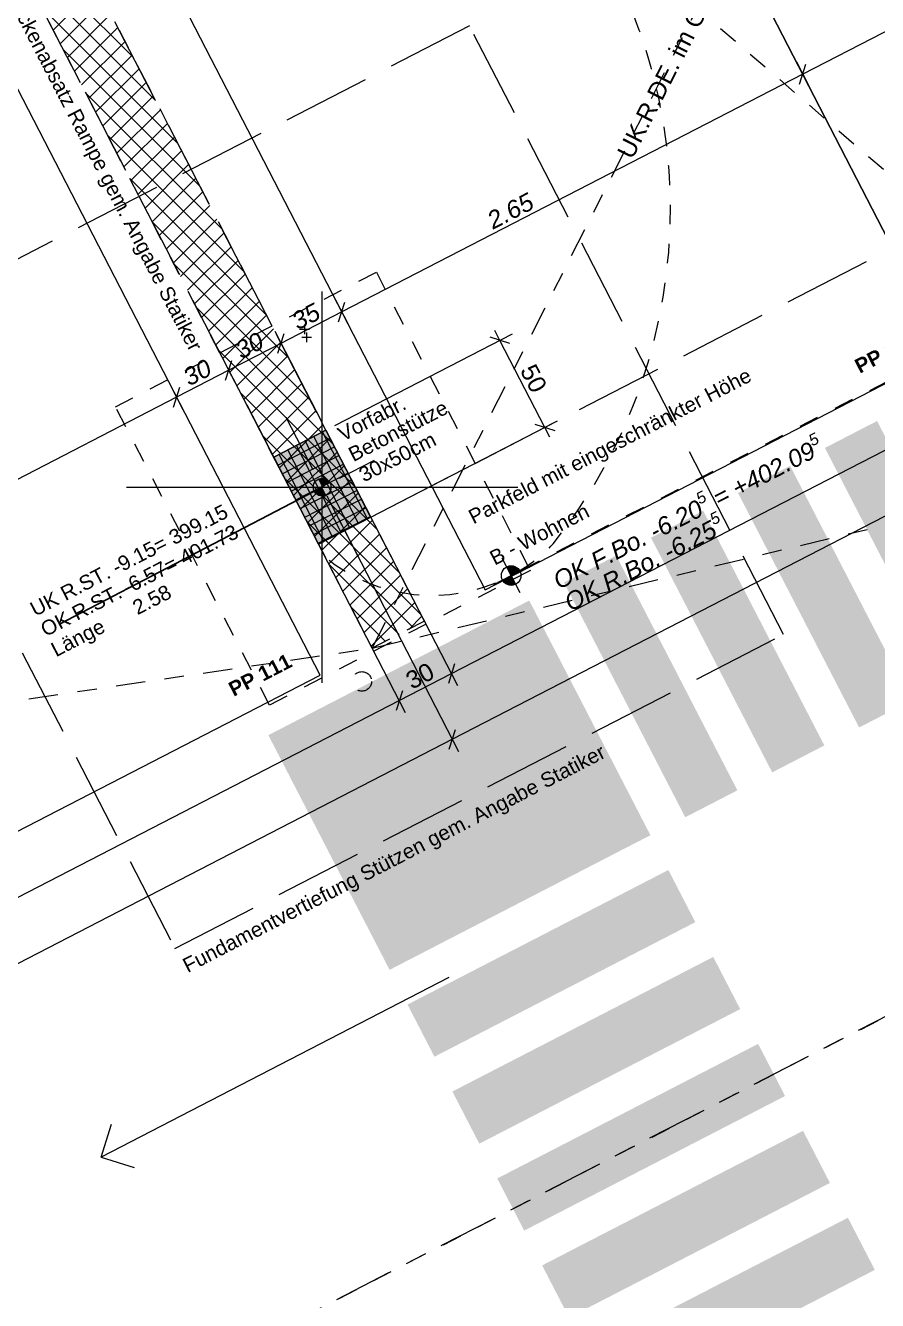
# Model space of a CAD drawing. Header units: metres. Extents: x 2688579.7 to 2688666, y 1281656.9 to 1281721.4.
# Drawn here: x 2688634.8 to 2688639.16, y 1281689.8 to 1281696.31 of the extents above; entities that cross this region are included whole.
import ezdxf

# ---------------------------------------------------------------- set-up
doc = ezdxf.new("R2010")
doc.units = ezdxf.units.M
doc.header["$PDMODE"] = 2
doc.header["$PDSIZE"] = -2
for name, pattern in [('Achsen 1_200', [0.15, 0.075, -0.025, 0, -0.05]), ('Strich 1_0.5mm', [0.075, 0.05, -0.025]), ('Strich 2_1mm', [0.15, 0.1, -0.05]), ('Strich 9_3mm', [0.6, 0.45, -0.15]), ('Strichpunkt 3_1_1mm Achsen', [0.25, 0.15, -0.05, 0, -0.05]), ('Strichpunkt 6_2_2mm Schnitt', [0.5, 0.3, -0.1, 0, -0.1])]:
    doc.linetypes.add(name, pattern=pattern)
for name, color, linetype in [('00 11 Geometer', 7, 'Continuous'), ('00 73 Schnittlinien', 7, 'Continuous'), ('00 80 Plangrafik', 7, 'Continuous'), ('01 16 Stützen', 7, 'Continuous'), ('01 20 Linien', 7, 'Continuous'), ('02 11 Fundamente', 7, 'Continuous'), ('02 12 Unterzüge_Deckenabsätze', 7, 'Continuous'), ('03 14 Rampen', 7, 'Continuous'), ('07 11 Bemassung aussen', 7, 'Continuous'), ('07 12 Bemassung innen', 7, 'Continuous'), ('07 13 Höhenkoten', 7, 'Continuous'), ('08 11 Beschriftung allgemein', 7, 'Continuous'), ('09 11 Raumdefinitionen.SIA 416', 7, 'Continuous')]:
    doc.layers.add(name, color=color, linetype=linetype)
doc.styles.add('ERSTELLTER_STIL_1', font='arial.ttf')
doc.styles.add('ERSTELLTER_STIL_2', font='')
doc.styles.add('ERSTELLTER_STIL_3', font='')
doc.styles.get("Standard").update_dxf_attribs({"font": 'arial.ttf'})
doc.styles.get('ERSTELLTER_STIL_2').set_extended_font_data('Arial', italic=True)
doc.styles.get('ERSTELLTER_STIL_3').set_extended_font_data('Arial', bold=True)
doc.dimstyles.new('ERSTELLTER_STIL__1', dxfattribs={"dimtxt": 0.09, "dimasz": 0.07125, "dimexe": 0.18, "dimexo": 0.0625, "dimgap": 0.09, "dimtad": 1, "dimzin": 0, "dimdsep": 46, "dimtxsty": 'ERSTELLTER_STIL_2', "dimblk": 'ARROWHEAD_6', "dimblk1": 'ARROWHEAD_6', "dimblk2": 'ARROWHEAD_6', "dimcen": 0.09, "dimse1": 1, "dimse2": 1, "dimclrd": 256, "dimclre": 256, "dimclrt": 256, "dimazin": 0, "dimtfac": 1, "dimtdec": 4, "dimtmove": 0, "dimatfit": 3, "dimfxl": 1, "dimtolj": 1, "dimtzin": 0, "dimarcsym": 0})
doc.dimstyles.new('ERSTELLTER_STIL__14', dxfattribs={"dimtxt": 0.09, "dimasz": 0.07125, "dimexe": 0.18, "dimexo": 0.0625, "dimgap": 0.09, "dimtad": 1, "dimzin": 0, "dimdsep": 46, "dimtxsty": 'ERSTELLTER_STIL_2', "dimblk": 'ARROWHEAD_6', "dimblk1": 'ARROWHEAD_6', "dimblk2": 'ARROWHEAD_6', "dimcen": 0.09, "dimse1": 1, "dimse2": 1, "dimclrd": 256, "dimclre": 256, "dimclrt": 256, "dimazin": 0, "dimtfac": 1, "dimtdec": 4, "dimtmove": 2, "dimatfit": 3, "dimfxl": 1, "dimtolj": 1, "dimtzin": 0, "dimarcsym": 0})
doc.dimstyles.new('ERSTELLTER_STIL__15', dxfattribs={"dimtxt": 0.09, "dimasz": 0.07125, "dimexe": 0.18, "dimexo": 0.05, "dimgap": 0.09, "dimtad": 1, "dimzin": 0, "dimdsep": 46, "dimtxsty": 'ERSTELLTER_STIL_2', "dimblk": 'ARROWHEAD_6', "dimblk1": 'ARROWHEAD_6', "dimblk2": 'ARROWHEAD_6', "dimcen": 0.09, "dimse1": 1, "dimse2": 1, "dimclrd": 256, "dimclre": 256, "dimclrt": 256, "dimazin": 0, "dimtfac": 1, "dimtdec": 4, "dimtmove": 0, "dimatfit": 3, "dimfxl": 1, "dimtolj": 1, "dimtzin": 0, "dimarcsym": 0})
doc.dimstyles.new('ERSTELLTER_STIL__17', dxfattribs={"dimtxt": 0.075, "dimasz": 0.091787, "dimexe": 0.18, "dimexo": 0.04, "dimgap": 0.09, "dimtad": 1, "dimzin": 0, "dimdsep": 46, "dimtxsty": 'ERSTELLTER_STIL_1', "dimblk": 'ARROWHEAD_5', "dimblk1": 'ARROWHEAD_5', "dimblk2": 'ARROWHEAD_5', "dimcen": 0.09, "dimclrd": 7, "dimclre": 7, "dimclrt": 7, "dimazin": 0, "dimtfac": 1, "dimtdec": 4, "dimtmove": 0, "dimatfit": 3, "dimfxl": 1, "dimtolj": 1, "dimtzin": 0, "dimarcsym": 0})
doc.dimstyles.new('ERSTELLTER_STIL__19', dxfattribs={"dimtxt": 0.18, "dimasz": 0.1824, "dimexe": 0.18, "dimexo": 0.0625, "dimgap": 0.09, "dimtad": 0, "dimtih": 1, "dimtoh": 1, "dimdec": 4, "dimzin": 0, "dimdsep": 46, "dimtxsty": 'Standard', "dimcen": 0.09, "dimadec": 0, "dimazin": 0, "dimtfac": 1, "dimtdec": 4, "dimtmove": 0, "dimatfit": 3, "dimldrblk": 'ARROWHEAD_12', "dimfxl": 1, "dimtolj": 1, "dimtzin": 0, "dimarcsym": 0})
doc.dimstyles.new('ERSTELLTER_STIL__2', dxfattribs={"dimtxt": 0.09, "dimasz": 0.07125, "dimexe": 0.18, "dimexo": 0.05, "dimgap": 0.09, "dimtad": 1, "dimzin": 0, "dimdsep": 46, "dimtxsty": 'ERSTELLTER_STIL_1', "dimblk": 'ARROWHEAD_6', "dimblk1": 'ARROWHEAD_6', "dimblk2": 'ARROWHEAD_6', "dimcen": 0.09, "dimclrd": 7, "dimclre": 7, "dimclrt": 7, "dimazin": 0, "dimtfac": 1, "dimtdec": 4, "dimtmove": 0, "dimatfit": 3, "dimfxl": 1, "dimtolj": 1, "dimtzin": 0, "dimarcsym": 0})
doc.dimstyles.new('ERSTELLTER_STIL__4', dxfattribs={"dimtxt": 0.09, "dimasz": 0.07125, "dimexe": 0.18, "dimexo": 0.05, "dimgap": 0.09, "dimtad": 1, "dimzin": 0, "dimdsep": 46, "dimtxsty": 'ERSTELLTER_STIL_1', "dimblk": 'ARROWHEAD_6', "dimblk1": 'ARROWHEAD_6', "dimblk2": 'ARROWHEAD_6', "dimcen": 0.09, "dimclrd": 7, "dimclre": 7, "dimclrt": 7, "dimazin": 0, "dimtfac": 1, "dimtdec": 4, "dimtmove": 2, "dimatfit": 3, "dimfxl": 1, "dimtolj": 1, "dimtzin": 0, "dimarcsym": 0})

# ---------------------------------------------------------------- blocks, each defined once
blk = doc.blocks.new('*D208')
at = {"layer": '07 12 Bemassung innen', "color": 7, "linetype": 'Continuous', "lineweight": 5, "transparency": 16777216}
for p, q in [((254.2875, 48.8408), (251.211, 47.2531)), ((250.5691, 48.497), (251.2433, 47.1906)), ((251.211, 47.2531), (244.575, 43.8284))]:
    blk.add_line(p, q, dxfattribs=at)
at = {"layer": '07 12 Bemassung innen', "color": 7, "linetype": 'Continuous', "lineweight": 18, "transparency": 16777216}
for p, q in [((251.1949, 47.2026), (251.2272, 47.3036)), ((244.5589, 43.7778), (244.5911, 43.8789))]:
    blk.add_line(p, q, dxfattribs=at)
at = {"layer": '07 12 Bemassung innen', "color": 7, "lineweight": 18, "transparency": 16777216, "insert": (247.379, 45.2964), "char_height": 0.09, "attachment_point": 7, "rotation": 27.29732, "style": 'ERSTELLTER_STIL_1'}
blk.add_mtext('\\A1;{\\pql;\\fArial|b0|i0|c0|p38;7.47}', dxfattribs=at)
blk = doc.blocks.new('ARROWHEAD_6')
at = {"color": 0, "linetype": 'Continuous', "lineweight": 0}
for p, q in [((0, 0), (-1, 0)), ((-0.5, -0.5), (0.5, 0.5))]:
    blk.add_line(p, q, dxfattribs=at)
blk = doc.blocks.new('*D209')
at = {"layer": '07 12 Bemassung innen', "color": 7, "linetype": 'Continuous', "lineweight": 5, "transparency": 16777216}
for p, q in [((251.211, 47.2531), (244.575, 43.8284)), ((243.933, 45.0724), (244.6072, 43.7659)), ((244.575, 43.8284), (239.1993, 41.054)), ((238.5572, 42.2981), (239.2315, 40.9916)), ((239.1993, 41.054), (231.6014, 37.1329))]:
    blk.add_line(p, q, dxfattribs=at)
at = {"layer": '07 12 Bemassung innen', "color": 7, "linetype": 'Continuous', "lineweight": 18, "transparency": 16777216}
for p, q in [((244.5589, 43.7778), (244.5911, 43.8789)), ((239.1831, 41.0035), (239.2154, 41.1046))]:
    blk.add_line(p, q, dxfattribs=at)
at = {"layer": '07 12 Bemassung innen', "color": 7, "lineweight": 18, "transparency": 16777216, "insert": (241.7725, 42.4023), "char_height": 0.09, "attachment_point": 7, "rotation": 27.29732, "style": 'ERSTELLTER_STIL_1'}
blk.add_mtext('\\A1;{\\pql;\\fArial|b0|i0|c0|p38;6.05}', dxfattribs=at)
blk = doc.blocks.new('*D242')
at = {"layer": '07 12 Bemassung innen', "color": 7, "linetype": 'Continuous', "lineweight": 5, "transparency": 16777216}
for p, q in [((239.195, 41.3894), (244.3041, 44.0262)), ((239.2272, 41.327), (238.5759, 42.5891)), ((238.9606, 41.1894), (238.3093, 42.4515)), ((238.9284, 41.2519), (239.195, 41.3894)), ((231.4638, 37.3995), (238.9284, 41.2519))]:
    blk.add_line(p, q, dxfattribs=at)
at = {"layer": '07 12 Bemassung innen', "color": 7, "linetype": 'Continuous', "lineweight": 18, "transparency": 16777216}
for p, q in [((239.2111, 41.44), (239.1788, 41.3389)), ((238.9445, 41.3024), (238.9123, 41.2013))]:
    blk.add_line(p, q, dxfattribs=at)
at = {"layer": '07 12 Bemassung innen', "color": 7, "lineweight": 18, "transparency": 16777216, "insert": (238.9927, 41.3053), "char_height": 0.09, "attachment_point": 7, "rotation": 27.29732, "style": 'ERSTELLTER_STIL_1'}
blk.add_mtext('\\A1;{\\pql;\\fArial|b0|i0|c0|p38;30}', dxfattribs=at)
blk = doc.blocks.new('*D243')
at = {"layer": '07 12 Bemassung innen', "color": 7, "linetype": 'Continuous', "lineweight": 5, "transparency": 16777216}
for p, q in [((244.3364, 43.9637), (243.685, 45.2257)), ((244.3041, 44.0262), (244.5707, 44.1637)), ((239.195, 41.3894), (244.3041, 44.0262))]:
    blk.add_line(p, q, dxfattribs=at)
at = {"layer": '07 12 Bemassung innen', "color": 7, "linetype": 'Continuous', "lineweight": 18, "transparency": 16777216}
for p, q in [((244.3202, 44.0767), (244.288, 43.9756)), ((239.2111, 41.44), (239.1788, 41.3389))]:
    blk.add_line(p, q, dxfattribs=at)
at = {"layer": '07 12 Bemassung innen', "color": 7, "lineweight": 18, "transparency": 16777216, "insert": (241.6349, 42.6689), "char_height": 0.09, "attachment_point": 7, "rotation": 27.29732, "style": 'ERSTELLTER_STIL_1'}
blk.add_mtext('\\A1;{\\pql;\\fArial|b0|i0|c0|p38;5.75}', dxfattribs=at)
blk = doc.blocks.new('*D244')
at = {"layer": '07 12 Bemassung innen', "color": 7, "linetype": 'Continuous', "lineweight": 5, "transparency": 16777216}
for p, q in [((244.5707, 44.1637), (250.9402, 47.4509)), ((244.603, 44.1013), (243.9516, 45.3633)), ((244.3041, 44.0262), (244.5707, 44.1637))]:
    blk.add_line(p, q, dxfattribs=at)
at = {"layer": '07 12 Bemassung innen', "color": 7, "linetype": 'Continuous', "lineweight": 18, "transparency": 16777216}
for p, q in [((244.5868, 44.2143), (244.5546, 44.1132)), ((244.3202, 44.0767), (244.288, 43.9756))]:
    blk.add_line(p, q, dxfattribs=at)
at = {"layer": '07 12 Bemassung innen', "color": 7, "lineweight": 18, "transparency": 16777216, "insert": (244.3685, 44.0796), "char_height": 0.09, "attachment_point": 7, "rotation": 27.29732, "style": 'ERSTELLTER_STIL_1'}
blk.add_mtext('\\A1;{\\pql;\\fArial|b0|i0|c0|p38;30}', dxfattribs=at)
blk = doc.blocks.new('*D245')
at = {"layer": '07 12 Bemassung innen', "color": 7, "linetype": 'Continuous', "lineweight": 5, "transparency": 16777216}
for p, q in [((250.9724, 47.3884), (250.3211, 48.6504)), ((250.9402, 47.4509), (251.2068, 47.5885)), ((244.5707, 44.1637), (250.9402, 47.4509)), ((244.603, 44.1013), (243.9516, 45.3633))]:
    blk.add_line(p, q, dxfattribs=at)
at = {"layer": '07 12 Bemassung innen', "color": 7, "linetype": 'Continuous', "lineweight": 18, "transparency": 16777216}
for p, q in [((250.9563, 47.5014), (250.924, 47.4004)), ((244.5868, 44.2143), (244.5546, 44.1132))]:
    blk.add_line(p, q, dxfattribs=at)
at = {"layer": '07 12 Bemassung innen', "color": 7, "lineweight": 18, "transparency": 16777216, "insert": (247.2415, 45.563), "char_height": 0.09, "attachment_point": 7, "rotation": 27.29732, "style": 'ERSTELLTER_STIL_1'}
blk.add_mtext('\\A1;{\\pql;\\fArial|b0|i0|c0|p38;7.17}', dxfattribs=at)
blk = doc.blocks.new('*D250')
at = {"layer": '07 12 Bemassung innen', "color": 7, "linetype": 'Continuous', "lineweight": 5, "transparency": 16777216}
for p, q in [((252.3097, 42.3631), (252.0431, 42.2255)), ((252.0109, 42.288), (252.6624, 41.0257)), ((252.0431, 42.2255), (246.3986, 39.3125)), ((246.3664, 39.375), (247.0178, 38.1127)), ((246.3986, 39.3125), (246.132, 39.1749))]:
    blk.add_line(p, q, dxfattribs=at)
at = {"layer": '07 12 Bemassung innen', "color": 7, "linetype": 'Continuous', "lineweight": 18, "transparency": 16777216}
for p, q in [((252.027, 42.175), (252.0593, 42.276)), ((246.3825, 39.262), (246.4147, 39.363))]:
    blk.add_line(p, q, dxfattribs=at)
at = {"layer": '07 12 Bemassung innen', "color": 7, "lineweight": 18, "transparency": 16777216, "insert": (249.1062, 40.7301), "char_height": 0.09, "attachment_point": 7, "rotation": 27.29732, "style": 'ERSTELLTER_STIL_1'}
blk.add_mtext('\\A1;{\\pql;\\fArial|b0|i0|c0|p38;6.35}', dxfattribs=at)
blk = doc.blocks.new('*D485')
at = {"layer": '07 12 Bemassung innen', "color": 7, "linetype": 'Continuous', "lineweight": 5, "transparency": 16777216}
for p, q in [((244.8807, 45.899), (243.9731, 45.4307)), ((244.8182, 45.8668), (244.7924, 45.9168)), ((245.0475, 45.4224), (244.8182, 45.8668)), ((245.11, 45.4547), (244.2024, 44.9863)), ((245.0733, 45.3725), (245.0475, 45.4224))]:
    blk.add_line(p, q, dxfattribs=at)
at = {"layer": '07 12 Bemassung innen', "color": 7, "linetype": 'Continuous', "lineweight": 18, "transparency": 16777216}
for p, q in [((244.8687, 45.8506), (244.7677, 45.8829)), ((244.997, 45.4386), (245.098, 45.4063))]:
    blk.add_line(p, q, dxfattribs=at)
at = {"layer": '07 12 Bemassung innen', "color": 7, "lineweight": 18, "transparency": 16777216, "insert": (244.9175, 45.7136), "char_height": 0.09, "attachment_point": 7, "rotation": 297.29642, "style": 'ERSTELLTER_STIL_1'}
blk.add_mtext('\\A1;{\\pql;\\fArial|b0|i0|c0|p38;50}', dxfattribs=at)
blk = doc.blocks.new('*D546')
at = {"layer": '07 12 Bemassung innen', "color": 253, "linetype": 'Continuous', "lineweight": 13, "true_color": 0x9f9f9f, "transparency": 16777216}
for p, q in [((248.6878, 48.5053), (248.7523, 48.3804)), ((248.7039, 48.3923), (248.7362, 48.4934)), ((248.72, 48.4429), (246.3651, 47.2276)), ((246.349, 47.1771), (246.3813, 47.2781))]:
    blk.add_line(p, q, dxfattribs=at)
at = {"layer": '07 12 Bemassung innen', "color": 253, "lineweight": 13, "true_color": 0x9f9f9f, "transparency": 16777216, "insert": (247.4279, 47.7963), "char_height": 0.09, "attachment_point": 7, "rotation": 27.29642, "style": 'ERSTELLTER_STIL_2'}
blk.add_mtext('\\A1;{\\pql;\\fArial|b0|i1|c0|p38;2.65}', dxfattribs=at)
blk = doc.blocks.new('*D547')
at = {"layer": '07 12 Bemassung innen', "color": 253, "linetype": 'Continuous', "lineweight": 13, "true_color": 0x9f9f9f, "transparency": 16777216}
for p, q in [((248.72, 48.4429), (246.3651, 47.2276)), ((246.3329, 47.2901), (246.3974, 47.1651)), ((246.349, 47.1771), (246.3813, 47.2781)), ((246.3651, 47.2276), (244.0102, 46.0123)), ((243.9941, 45.9618), (244.0263, 46.0628))]:
    blk.add_line(p, q, dxfattribs=at)
at = {"layer": '07 12 Bemassung innen', "color": 253, "lineweight": 13, "true_color": 0x9f9f9f, "transparency": 16777216, "insert": (244.784, 46.4319), "char_height": 0.09, "attachment_point": 7, "rotation": 27.29642, "style": 'ERSTELLTER_STIL_2'}
blk.add_mtext('\\A1;{\\pql;\\fArial|b0|i1|c0|p38;2.65}', dxfattribs=at)
blk = doc.blocks.new('*D548')
at = {"layer": '07 12 Bemassung innen', "color": 253, "linetype": 'Continuous', "lineweight": 13, "true_color": 0x9f9f9f, "transparency": 16777216}
for p, q in [((246.3651, 47.2276), (244.0102, 46.0123)), ((243.978, 46.0748), (244.0425, 45.9498)), ((244.0102, 46.0123), (243.6995, 45.852)), ((243.9941, 45.9618), (244.0263, 46.0628)), ((243.6833, 45.8014), (243.7156, 45.9025))]:
    blk.add_line(p, q, dxfattribs=at)
at = {"layer": '07 12 Bemassung innen', "color": 253, "lineweight": 13, "true_color": 0x9f9f9f, "transparency": 16777216, "insert": (243.7859, 45.9168), "char_height": 0.09, "attachment_point": 7, "rotation": 27.29642, "style": 'ERSTELLTER_STIL_2'}
blk.add_mtext('\\A1;{\\pql;\\fArial|b0|i1|c0|p38;35}', dxfattribs=at)
blk = doc.blocks.new('*D549')
at = {"layer": '07 12 Bemassung innen', "color": 253, "linetype": 'Continuous', "lineweight": 13, "true_color": 0x9f9f9f, "transparency": 16777216}
for p, q in [((244.0102, 46.0123), (243.6995, 45.852)), ((243.6672, 45.9144), (243.9058, 45.4522)), ((243.6833, 45.8014), (243.7156, 45.9025)), ((243.6995, 45.852), (243.4329, 45.7144)), ((243.4006, 45.7769), (243.6392, 45.3146)), ((243.4167, 45.6639), (243.449, 45.7649)), ((243.4329, 45.7144), (243.1663, 45.5768))]:
    blk.add_line(p, q, dxfattribs=at)
at = {"layer": '07 12 Bemassung innen', "color": 253, "lineweight": 13, "true_color": 0x9f9f9f, "transparency": 16777216, "insert": (243.4972, 45.7678), "char_height": 0.09, "attachment_point": 7, "rotation": 27.29642, "style": 'ERSTELLTER_STIL_2'}
blk.add_mtext('\\A1;{\\pql;\\fArial|b0|i1|c0|p38;30}', dxfattribs=at)
blk = doc.blocks.new('*D550')
at = {"layer": '07 12 Bemassung innen', "color": 253, "linetype": 'Continuous', "lineweight": 13, "true_color": 0x9f9f9f, "transparency": 16777216}
for p, q in [((243.4006, 45.7769), (243.6392, 45.3146)), ((243.4167, 45.6639), (243.449, 45.7649)), ((243.4329, 45.7144), (243.1663, 45.5768)), ((243.1501, 45.5263), (243.1824, 45.6273))]:
    blk.add_line(p, q, dxfattribs=at)
at = {"layer": '07 12 Bemassung innen', "color": 253, "lineweight": 13, "true_color": 0x9f9f9f, "transparency": 16777216, "insert": (243.2306, 45.6303), "char_height": 0.09, "attachment_point": 7, "rotation": 27.29642, "style": 'ERSTELLTER_STIL_2'}
blk.add_mtext('\\A1;{\\pql;\\fArial|b0|i1|c0|p38;30}', dxfattribs=at)
blk = doc.blocks.new('*D551')
at = {"layer": '07 12 Bemassung innen', "color": 253, "linetype": 'Continuous', "lineweight": 13, "true_color": 0x9f9f9f, "transparency": 16777216}
for p, q in [((243.4329, 45.7144), (243.1663, 45.5768)), ((243.134, 45.6393), (243.1985, 45.5143)), ((243.1501, 45.5263), (243.1824, 45.6273)), ((243.1663, 45.5768), (240.8113, 44.3615)), ((240.7791, 44.424), (240.8436, 44.299)), ((240.7952, 44.311), (240.8275, 44.412)), ((240.8113, 44.3615), (238.4564, 43.1462))]:
    blk.add_line(p, q, dxfattribs=at)
at = {"layer": '07 12 Bemassung innen', "color": 253, "lineweight": 13, "true_color": 0x9f9f9f, "transparency": 16777216, "insert": (241.644, 44.8115), "char_height": 0.09, "attachment_point": 7, "rotation": 27.29642, "style": 'ERSTELLTER_STIL_2'}
blk.add_mtext('\\A1;{\\pql;\\fArial|b0|i1|c0|p38;2.65}', dxfattribs=at)
blk = doc.blocks.new('*D561')
at = {"layer": '07 12 Bemassung innen', "color": 253, "linetype": 'Continuous', "lineweight": 13, "true_color": 0x9f9f9f, "transparency": 16777216}
for p, q in [((240.4392, 42.3277), (240.3381, 42.36)), ((240.3886, 42.3438), (243.0258, 37.2338)), ((243.0763, 37.2176), (242.9752, 37.2499))]:
    blk.add_line(p, q, dxfattribs=at)
at = {"layer": '07 12 Bemassung innen', "color": 253, "lineweight": 13, "true_color": 0x9f9f9f, "transparency": 16777216, "insert": (241.8087, 39.6369), "char_height": 0.09, "attachment_point": 7, "rotation": 297.29642, "style": 'ERSTELLTER_STIL_2'}
blk.add_mtext('\\A1;{\\pql;\\fArial|b0|i1|c0|p38;5.75}', dxfattribs=at)
blk = doc.blocks.new('*D643')
at = {"layer": '07 11 Bemassung aussen', "linetype": 'Continuous', "lineweight": 5, "transparency": 16777216}
blk.add_hatch(color=7, dxfattribs=at).paths.add_polyline_path([(244.2251, 53.283), (244.2551, 53.3749), (244.2051, 53.3775)])
at = {"layer": '07 11 Bemassung aussen', "color": 7, "linetype": 'Continuous', "lineweight": 5, "transparency": 16777216}
for p, q in [((244.2304, 53.3812), (244.2485, 53.7207)), ((244.2251, 53.283), (244.2051, 53.3775)), ((244.2051, 53.3775), (244.2551, 53.3749)), ((244.2251, 53.283), (244.2551, 53.3749)), ((244.2301, 53.3762), (244.2304, 53.3812)), ((243.8553, 45.8825), (243.8053, 45.8825)), ((243.8303, 45.9075), (243.8303, 45.8575))]:
    blk.add_line(p, q, dxfattribs=at)
at = {"layer": '07 11 Bemassung aussen', "color": 7, "lineweight": 18, "transparency": 16777216, "insert": (244.2174, 53.4195), "char_height": 0.075, "attachment_point": 7, "rotation": 86.94581, "style": 'ERSTELLTER_STIL_1'}
blk.add_mtext('\\A1;{\\pql;\\fArial|b0|i0|c0|p38;R 7.41}', dxfattribs=at)
blk = doc.blocks.new('ARROWHEAD_5')
at = {"linetype": 'Continuous', "lineweight": 0}
blk.add_hatch(color=0, dxfattribs=at).paths.add_polyline_path([(-1, 0.2679), (0, 0), (-1, -0.2679)])
at = {"color": 0, "linetype": 'Continuous', "lineweight": 0}
blk.add_line((0, 0), (-1, 0), dxfattribs=at)
blk = doc.blocks.new('*D645')
at = {"layer": '07 11 Bemassung aussen', "linetype": 'Continuous', "lineweight": 5, "transparency": 16777216}
blk.add_hatch(color=7, dxfattribs=at).paths.add_polyline_path([(247.3377, 52.409), (247.4042, 52.4791), (247.3602, 52.5029)])
at = {"layer": '07 11 Bemassung aussen', "color": 7, "linetype": 'Continuous', "lineweight": 5, "transparency": 16777216}
for p, q in [((247.3859, 52.4978), (247.5479, 52.7966)), ((247.3377, 52.409), (247.3602, 52.5029)), ((247.3377, 52.409), (247.4042, 52.4791)), ((247.3602, 52.5029), (247.4042, 52.4791)), ((247.3822, 52.491), (247.3859, 52.4978)), ((243.8198, 45.9482), (243.8198, 45.8982)), ((243.8448, 45.9232), (243.7948, 45.9232))]:
    blk.add_line(p, q, dxfattribs=at)
at = {"layer": '07 11 Bemassung aussen', "color": 7, "lineweight": 18, "transparency": 16777216, "insert": (247.3906, 52.538), "char_height": 0.075, "attachment_point": 7, "rotation": 61.52451, "style": 'ERSTELLTER_STIL_1'}
blk.add_mtext('\\A1;{\\pql;\\fArial|b0|i0|c0|p38;R 7.38}', dxfattribs=at)
blk = doc.blocks.new('ARROWHEAD_12')
at = {"color": 0, "linetype": 'Continuous', "lineweight": 0}
blk.add_line((0, 0), (-1, 0), dxfattribs=at)
at = {"color": 0, "linetype": 'Continuous', "lineweight": 0, "const_width": 0.25, "flags": 128}
for points in [[(-0.125, 0, 0.414214), (0, -0.125)], [(0.125, 0, 0.414214), (0, 0.125)]]:
    blk.add_lwpolyline(points, format="xyb", dxfattribs=at)
at = {"color": 0, "linetype": 'Continuous', "lineweight": 0}
blk.add_circle((0, 0), 0.25, dxfattribs=at)
blk = doc.blocks.new('A$C08e27e3d')
at = {"layer": '00 80 Plangrafik', "linetype": 'Continuous', "lineweight": 13, "true_color": 0xdfdfdf}
h = blk.add_hatch(dxfattribs=at)
h.set_pattern_fill('BETON_0001', color=254, style=0, pattern_type=2)
h.set_pattern_definition([(45, (-190.44832, -7.13899), (-0.053033009, 0.053033009), []), (135, (-190.44832, -7.13899), (0.053033009, 0.053033009), [])])
h.paths.add_polyline_path([(51.6914, 41.7352), (53.9837, 37.2923), (53.7175, 37.155), (51.4252, 41.5978)])
at = {"layer": '00 80 Plangrafik', "linetype": 'Continuous', "lineweight": 0, "true_color": 0x373737}
for points in [[(56.0302, 38.1784), (56.6494, 36.9788), (56.916, 37.1164), (56.2968, 38.316)], [(55.5859, 37.949), (56.2051, 36.7495), (56.4717, 36.8871), (55.8525, 38.0866)], [(56.0274, 36.6577), (55.4082, 37.8573), (55.1416, 37.7196), (55.7608, 36.5201)], [(55.5831, 36.4283), (54.9639, 37.6279), (54.6973, 37.4903), (55.3166, 36.2907)], [(53.1867, 36.7104), (53.806, 35.5109), (55.1388, 36.199), (54.5196, 37.3985)], [(55.2305, 36.0212), (53.8976, 35.3334), (54.0352, 35.0668), (55.3681, 35.7546)], [(55.4598, 35.5769), (54.1269, 34.889), (54.2645, 34.6224), (55.5974, 35.3103)], [(54.4938, 34.1781), (55.8267, 34.866), (55.6891, 35.1326), (54.3562, 34.4447)], [(54.7231, 33.7338), (56.056, 34.4217), (55.9184, 34.6883), (54.5855, 34.0004)], [(54.9524, 33.2895), (56.2853, 33.9774), (56.1477, 34.2439), (54.8148, 33.5561)]]:
    blk.add_hatch(color=250, dxfattribs=at).paths.add_polyline_path(points)
at = {"layer": '01 16 Stützen', "linetype": 'Continuous', "lineweight": 13, "true_color": 0xdfdfdf}
blk.add_hatch(color=254, dxfattribs=at).paths.add_polyline_path([(53.2138, 38.1312), (53.4431, 37.6869), (53.7097, 37.8244), (53.4804, 38.2688)])
at = {"layer": '01 16 Stützen', "linetype": 'Continuous', "lineweight": 5, "true_color": 0x4e4e4e}
h = blk.add_hatch(dxfattribs=at)
h.set_pattern_fill('KUNSTSTEIN__BETONWERKSTE_53', color=251, style=0, pattern_type=2)
h.set_pattern_definition([(297.296, (53.213795, 38.131175), (0.0444323, 0.0229297), []), (207.296, (53.213795, 38.131175), (-0.0229297, 0.0444323), [])])
h.paths.add_polyline_path([(53.2138, 38.1312), (53.4431, 37.6869), (53.7097, 37.8244), (53.4804, 38.2688)])
at = {"layer": '07 13 Höhenkoten', "linetype": 'Continuous', "lineweight": 5}
for points in [[(54.4272, 37.5261), (54.4716, 37.5491), (54.4595, 37.5643), (54.4424, 37.5738), (54.423, 37.576), (54.4043, 37.5706)], [(54.4272, 37.5261), (54.3828, 37.5032), (54.3949, 37.4879), (54.412, 37.4785), (54.4314, 37.4763), (54.4501, 37.4817)]]:
    blk.add_hatch(color=7, dxfattribs=at).paths.add_polyline_path(points)
at = {"layer": '00 11 Geometer', "color": 250, "linetype": 'Continuous', "lineweight": 13, "true_color": 0x3f3f3f}
blk.add_open_spline([(61.1024, 48.4842), (56.7735, 47.3408), (52.4636, 46.1654), (48.1347, 45.022), (44.678, 44.109), (41.2024, 43.228), (37.7457, 42.315), (37.7457, 42.315), (36.511, 46.2983), (35.8937, 48.29), (35.8937, 48.29), (32.7797, 46.7253), (31.2227, 45.943), (31.2227, 45.943), (21.4427, 43.8217), (16.5527, 42.761), (16.5527, 42.761), (7.358, 41.145), (2.7607, 40.337), (2.7607, 40.337), (2.8527, 38.8203), (2.8987, 38.062), (2.8987, 38.062), (4.8573, 28.42), (5.8367, 23.599), (5.8367, 23.599), (7.25, 21.697), (7.9567, 20.746), (7.9567, 20.746), (10.0487, 18.484), (11.0947, 17.353), (11.0947, 17.353), (13.3607, 15.2537), (14.4937, 14.204), (14.4937, 14.204), (16.143, 13), (16.9677, 12.398), (16.9677, 12.398), (20.3197, 9.7767), (21.9957, 8.466), (21.9957, 8.466), (24.6377, 6.944), (25.9587, 6.183), (25.9587, 6.183), (28.6093, 5.3337), (29.8403, 4.9574), (31.0712, 4.5812), (32.3963, 4.2851), (33.8154, 4.0693), (35.2346, 3.8534), (36.5267, 3.7447), (37.6917, 3.743), (38.8567, 3.7413), (39.7704, 3.7444), (40.433, 3.7523), (41.0955, 3.7601), (41.9579, 3.7965), (43.0202, 3.8615), (44.0825, 3.9265), (45.4172, 4.0562), (47.0242, 4.2505), (49.4347, 4.542), (51.8452, 4.8335), (54.2557, 5.125), (54.2557, 5.125), (66.345, 7.4217), (72.3897, 8.57), (72.3897, 8.57), (76.099, 9.5253), (77.9537, 10.003), (77.9537, 10.003), (81.433, 12.119), (83.1727, 13.177), (83.1727, 13.177), (79.772, 18.6823), (78.0717, 21.435), (77.2604, 22.7484), (76.449, 24.0617), (75.6377, 25.375), (75.6377, 25.375), (73.883, 28.157), (73.0057, 29.548), (71.2765, 32.2896), (69.5477, 35.0313), (67.8187, 37.773), (67.8187, 37.773), (61.1024, 48.4842), (61.1024, 48.4842)], degree=3, knots=[0, 0, 0, 0, 1, 1, 1, 2, 2, 2, 3, 3, 3, 4, 4, 4, 5, 5, 5, 6, 6, 6, 7, 7, 7, 8, 8, 8, 9, 9, 9, 10, 10, 10, 11, 11, 11, 12, 12, 12, 13, 13, 13, 14, 14, 14, 15, 15, 15, 16, 16, 16, 17, 17, 17, 18, 18, 18, 19, 19, 19, 20, 20, 20, 21, 21, 21, 22, 22, 22, 23, 23, 23, 24, 24, 24, 25, 25, 25, 26, 26, 26, 27, 27, 27, 28, 28, 28, 29, 29, 29, 29], dxfattribs=at)
at = {"layer": '00 73 Schnittlinien', "color": 7, "linetype": 'Strichpunkt 6_2_2mm Schnitt', "lineweight": 13}
blk.add_line((67.1309, 40.841), (38.3099, 25.9676), dxfattribs=at)
at = {"layer": '00 80 Plangrafik', "color": 7, "linetype": 'Strichpunkt 3_1_1mm Achsen', "lineweight": 5, "flags": 128}
blk.add_lwpolyline([(51.6914, 41.7352), (53.9837, 37.2923), (53.7175, 37.155), (51.4252, 41.5978)], close=True, dxfattribs=at)
at = {"layer": '00 80 Plangrafik', "color": 7, "linetype": 'Strich 2_1mm', "lineweight": 5, "flags": 128}
blk.add_lwpolyline([(45.0166, 29.4287), (65.4493, 39.9729)], dxfattribs=at)
at = {"layer": '00 80 Plangrafik', "color": 98, "linetype": 'Strich 1_0.5mm', "lineweight": 13, "true_color": 0x005b00}
blk.add_circle((53.6642, 36.9851), 0.05, dxfattribs=at)
at = {"layer": '01 16 Stützen', "color": 7, "linetype": 'Continuous', "lineweight": 5}
for p, q in [((53.4159, 38.0667), (53.2783, 38.3333)), ((53.5506, 38.0237), (53.7283, 38.1154)), ((53.3729, 37.9319), (53.1951, 37.8402)), ((53.5076, 37.8889), (53.6452, 37.6223))]:
    blk.add_line(p, q, dxfattribs=at)
at = {"layer": '01 16 Stützen', "color": 7, "linetype": 'Continuous', "lineweight": 18, "flags": 128}
blk.add_lwpolyline([(53.2138, 38.1312), (53.4431, 37.6869), (53.7097, 37.8244), (53.4804, 38.2688)], close=True, dxfattribs=at)
at = {"layer": '01 16 Stützen', "color": 7, "linetype": 'Continuous', "lineweight": 5}
blk.add_point((53.4617, 37.9778), dxfattribs=at)
at = {"layer": '01 20 Linien', "color": 7, "linetype": 'Continuous', "lineweight": 5}
for p, q in [((54.109, 35.4711), (52.3317, 34.5539)), ((52.3317, 34.5539), (52.3855, 34.7223)), ((52.3317, 34.5539), (52.5002, 34.5001))]:
    blk.add_line(p, q, dxfattribs=at)
at = {"layer": '02 11 Fundamente', "color": 7, "linetype": 'Strich 9_3mm', "lineweight": 5}
blk.add_lwpolyline([(55.8194, 37.2252), (54.2143, 40.3355), (51.1041, 38.7304), (52.7091, 35.6201)], close=True, dxfattribs=at)
at = {"layer": '02 11 Fundamente', "color": 20, "linetype": 'Strich 2_1mm', "lineweight": 13, "true_color": 0xfa2d16}
blk.add_lwpolyline([(53.7384, 39.0771), (54.5253, 37.5523), (53.1923, 36.8644), (52.4055, 38.3892)], close=True, dxfattribs=at)
at = {"layer": '02 12 Unterzüge_Deckenabsätze', "color": 7, "linetype": 'Strichpunkt 3_1_1mm Achsen', "lineweight": 5}
for p, q in [((53.7175, 37.155), (57.5877, 44.7782)), ((53.7175, 37.155), (65.4493, 39.9729)), ((38.6079, 34.9268), (53.7175, 37.155))]:
    blk.add_line(p, q, dxfattribs=at)
at = {"layer": '03 14 Rampen', "color": 7, "linetype": 'Strich 9_3mm', "lineweight": 5}
for p, q in [((53.7097, 37.8244), (51.5538, 42.0018)), ((51.4248, 41.5976), (53.4431, 37.6869)), ((53.7097, 37.8244), (60.0792, 41.1115))]:
    blk.add_line(p, q, dxfattribs=at)
at = {"layer": '03 14 Rampen', "color": 7, "linetype": 'Continuous', "lineweight": 5}
blk.add_line((53.443, 37.6869), (53.478, 37.6191), dxfattribs=at)
at = {"layer": '03 14 Rampen', "color": 253, "linetype": 'Achsen 1_200', "lineweight": 13, "true_color": 0x9f9f9f, "flags": 128}
for points in [[(46.1624, 43.3913), (51.0282, 45.1878, -0.020741), (51.6208, 45.3147, -0.072937), (53.741, 45.3655, -0.075456), (55.8534, 44.7756, -0.073993), (57.5596, 43.7255, -0.080174), (58.8943, 42.1625, -0.058401), (59.5203, 40.7977, 0.414683), (60.2712, 40.5422), (54.4272, 37.5262, 0.078575), (54.6417, 37.6881, 0.171878), (55.2411, 39.4138, 0.074349), (55.1164, 40.2129, 0.072208), (54.7416, 40.9775, 0.077578), (54.117, 41.6065, 0.081817), (53.1799, 42.1083, 0.08413), (52.1013, 42.2828, 0.054565), (47.2043, 41.1101), (46.1432, 40.7177)], [(53.7096, 37.8245), (53.443, 37.6869), (53.478, 37.6191, 0.29737), (54.4129, 37.5189), (54.4272, 37.5262)]]:
    blk.add_lwpolyline(points, format="xyb", dxfattribs=at)
at = {"layer": '03 14 Rampen', "color": 253, "linetype": 'Continuous', "lineweight": 13, "true_color": 0x9f9f9f, "flags": 128}
for points in [[(54.3571, 43.1109), (56.6501, 38.6676), (59.005, 39.883), (56.7119, 44.3262)], [(54.357, 43.1108), (52.0022, 41.8956), (54.2952, 37.4524), (56.6501, 38.6676)], [(51.0963, 35.8015), (53.4512, 37.0168), (51.1583, 41.4601), (48.8034, 40.2448)]]:
    blk.add_lwpolyline(points, close=True, dxfattribs=at)
at = {"layer": '03 14 Rampen', "color": 253, "linetype": 'Achsen 1_200', "lineweight": 13, "true_color": 0x9f9f9f, "flags": 128}
blk.add_lwpolyline([(54.7416, 40.9775), (57.1207, 38.9163), (57.5596, 43.7255)], dxfattribs=at)
at = {"layer": '07 13 Höhenkoten', "color": 7, "linetype": 'Continuous', "lineweight": 5}
for p, q in [((54.473, 37.4373), (54.3813, 37.615)), ((54.3383, 37.4803), (54.5161, 37.572))]:
    blk.add_line(p, q, dxfattribs=at)
blk.add_circle((54.4272, 37.5261), 0.05, dxfattribs=at)
at = {"layer": '09 11 Raumdefinitionen.SIA 416', "color": 41, "linetype": 'Continuous', "lineweight": 0, "true_color": 0xffd6a8, "flags": 128}
blk.add_lwpolyline([(53.4431, 37.6868), (53.2138, 38.1311), (53.4805, 38.2687), (53.7097, 37.8244)], close=True, dxfattribs=at)
at = {"layer": '02 12 Unterzüge_Deckenabsätze', "color": 7, "linetype": 'Continuous', "lineweight": 5, "insert": (55.7825, 41.1997), "char_height": 0.09, "attachment_point": 5, "rotation": 63.08347, "style": 'ERSTELLTER_STIL_1'}
blk.add_mtext('\\A1;{\\pqc;\\fArial|b0|i0|c0|p38;UK.R.DE. im Gef. -7.28\\fArial|b0|i0|c0|p38;\\A1{\\H.66x;\\S5^  ;}\\fArial|b0|i0|c0|p38; - -\\fArial|b0|i0|c0|p38;6\\fArial|b0|i0|c0|p38;.\\fArial|b0|i0|c0|p38;55\\fArial|b0|i0|c0|p38;\\A1{\\H.66x;\\S5^  ;}\\fArial|b0|i0|c0|p38; = 401.01\\fArial|b0|i0|c0|p38;\\A1{\\H.66x;\\S5^  ;}\\fArial|b0|i0|c0|p38; - \\fArial|b0|i0|c0|p38;401\\fArial|b0|i0|c0|p38;.\\fArial|b0|i0|c0|p38;74\\fArial|b0|i0|c0|p38;\\A1{\\H.66x;\\S5^  ;}\\fArial|b0|i0|c0|p38;, d=30cm\\P\\pqc;\\fArial|b0|i0|c0|p38;}', dxfattribs=at)
at = {"layer": '07 13 Höhenkoten', "color": 253, "lineweight": 13, "true_color": 0x9f9f9f, "char_height": 0.09, "attachment_point": 7, "rotation": 27.31436, "style": 'ERSTELLTER_STIL_2'}
for s, insert in [('\\A1;{\\pql;\\fArial|b0|i1|c0|p38;OK F.Bo. -6.20\\fArial|b0|i1|c0|p38;\\A1{\\H.66x;\\S5^  ;}\\fArial|b0|i1|c0|p38; = +402.09\\fArial|b0|i1|c0|p38;\\A1{\\H.66x;\\S5^  ;}}', (54.6836, 37.4296)), ('\\A1;{\\pql;\\fArial|b0|i1|c0|p38;OK R.Bo. -6.25\\fArial|b0|i1|c0|p38;\\A1{\\H.66x;\\S5^  ;}}', (54.7415, 37.3176))]:
    blk.add_mtext(s, dxfattribs=dict(at, insert=insert))
at = {"layer": '07 13 Höhenkoten', "color": 7, "linetype": 'Continuous', "lineweight": 5, "insert": (52.0362, 37.2348), "char_height": 0.075, "attachment_point": 4, "rotation": 27.29726, "line_spacing_factor": 0.930849, "style": 'ERSTELLTER_STIL_1'}
blk.add_mtext('\\A1;{\\pql;\\pt0.46875;\\fArial|b0|i0|c0|p38;UK R.ST.^I\\fArial|b0|i0|c0|p38;-9.15\\fArial|b0|i0|c0|p38;= \\fArial|b0|i0|c0|p38;399.15\\P\\pql;\\pt0.46875;\\fArial|b0|i0|c0|p38;OK R.ST.^I\\fArial|b0|i0|c0|p38;-6.57\\fArial|b0|i0|c0|p38;= \\fArial|b0|i0|c0|p38;401.73\\P\\pql;\\pt0.46875;\\fArial|b0|i0|c0|p38;Länge      ^I\\fArial|b0|i0|c0|p38;2.58}', dxfattribs=at)
at = {"layer": '08 11 Beschriftung allgemein', "color": 7, "linetype": 'Continuous', "lineweight": 5, "insert": (51.8186, 40.4915), "char_height": 0.075, "attachment_point": 7, "rotation": 297.29819, "style": 'ERSTELLTER_STIL_1'}
blk.add_mtext('\\A1;{\\pql;\\fArial|b0|i0|c0|p38;Deckenabsatz Rampe gem. Angabe Statiker}', dxfattribs=at)
at = {"layer": '08 11 Beschriftung allgemein', "color": 253, "linetype": 'Continuous', "lineweight": 13, "true_color": 0x9f9f9f, "char_height": 0.075, "rotation": 27.29129}
for s, insert, attachment_point, style in [('\\A1;{\\pqr;\\fArial|b1|i0|c0|p38;PP 11\\fArial|b1|i0|c0|p38;0}', (56.514, 38.7134), 9, 'ERSTELLTER_STIL_3'), ('\\A1;{\\pql;\\fArial|b0|i0|c0|p38;B\\fArial|b0|i0|c0|p38; - Wohn\\fArial|b0|i0|c0|p38;en}', (54.3436, 37.5756), 7, 'ERSTELLTER_STIL_1'), ('\\A1;{\\pqr;\\fArial|b1|i0|c0|p38;PP 1\\fArial|b1|i0|c0|p38;11}', (53.3146, 37.0636), 9, 'ERSTELLTER_STIL_3')]:
    blk.add_mtext(s, dxfattribs=dict(at, insert=insert, attachment_point=attachment_point, style=style))
at = {"layer": '08 11 Beschriftung allgemein', "color": 11, "linetype": 'Continuous', "lineweight": 13, "true_color": 0xff8484, "insert": (54.2449, 37.7669), "char_height": 0.075, "attachment_point": 7, "rotation": 27.29129, "style": 'ERSTELLTER_STIL_1'}
blk.add_mtext('\\A1;{\\pql;\\fArial|b0|i0|c0|p38;Parkfeld mit eingeschränkter Höhe}', dxfattribs=at)
at = {"layer": '08 11 Beschriftung allgemein', "color": 7, "linetype": 'Continuous', "lineweight": 5, "insert": (53.5327, 38.2764), "char_height": 0.075, "attachment_point": 1, "rotation": 27.2965, "line_spacing_factor": 0.936994, "style": 'ERSTELLTER_STIL_1'}
blk.add_mtext('\\A1;{\\pql;\\fArial|b0|i0|c0|p38;Vorfabr.\\P\\pql;\\fArial|b0|i0|c0|p38;Betonstütze\\P\\pql;\\fArial|b0|i0|c0|p38;30x\\fArial|b0|i0|c0|p38;5\\fArial|b0|i0|c0|p38;0cm}', dxfattribs=at)
at = {"layer": '08 11 Beschriftung allgemein', "color": 251, "linetype": 'Continuous', "lineweight": 5, "true_color": 0x4e4e4e, "insert": (52.7399, 35.5605), "char_height": 0.075, "attachment_point": 1, "rotation": 27.29757, "style": 'ERSTELLTER_STIL_1'}
blk.add_mtext('\\A1;{\\pql;\\fArial|b0|i0|c0|p38;Fundament\\fArial|b0|i0|c0|p38;vertiefung Stützen\\fArial|b0|i0|c0|p38; gem. Angabe Statiker}', dxfattribs=at)
at = {"layer": '07 11 Bemassung aussen', "color": 7, "linetype": 'Continuous', "lineweight": 5}
for center, mpoint, picture, middle, turn in [((53.3819, 38.7435), (53.7768, 46.144), '*D643', (53.7393, 46.4259), 86.94581), ((53.3715, 38.7843), (56.8894, 45.27), '*D645', (56.9778, 45.5431), 61.52451)]:
    dim = blk.add_radius_dim(center=center, mpoint=mpoint, dimstyle='ERSTELLTER_STIL__17', dxfattribs=at)
    dim.commit()
    dim.dimension.update_dxf_attribs({"geometry": picture, "text_midpoint": middle, "dimtype": 132, "text_rotation": turn, "insert": (-190.4483, -7.139)})
at = {"layer": '07 12 Bemassung innen', "color": 7, "linetype": 'Continuous', "lineweight": 5}
for base, p1, p2, angle, dimstyle, picture, middle, turn in [((54.1267, 36.6894), (60.0978, 41.4024), (53.4617, 37.9778), 207.29732, 'ERSTELLTER_STIL__4', '*D208', (57.014, 38.251), 27.29732), ((60.4918, 40.3119), (53.4804, 38.2688), (59.8499, 41.5558), 27.29732, 'ERSTELLTER_STIL__4', '*D245', (56.8764, 38.5176), 27.29732), ((54.1224, 37.0248), (53.2138, 38.1312), (53.4804, 38.2688), 27.29732, 'ERSTELLTER_STIL__2', '*D244', (53.9605, 37.0121), 27.29732), ((48.7509, 33.9151), (53.4617, 37.9778), (48.086, 35.2036), 207.29732, 'ERSTELLTER_STIL__2', '*D209', (51.4074, 35.3569), 27.29732), ((54.3699, 38.7278), (53.7097, 37.8244), (53.4804, 38.2688), 117.29642, 'ERSTELLTER_STIL__2', '*D485', (54.5407, 38.5342), 297.29642), ((53.8558, 36.8872), (48.1046, 35.4945), (53.2138, 38.1312), 27.29732, 'ERSTELLTER_STIL__2', '*D243', (51.2698, 35.6235), 27.29732), ((48.7467, 34.2504), (47.838, 35.357), (48.1046, 35.4945), 27.29732, 'ERSTELLTER_STIL__2', '*D242', (48.5847, 34.2378), 27.29732), ((55.9503, 32.1735), (62.237, 33.8423), (56.5924, 30.9293), 207.29732, 'ERSTELLTER_STIL__2', '*D250', (58.7411, 33.6847), 27.29732)]:
    dim = blk.add_linear_dim(base=base, p1=p1, p2=p2, angle=angle, dimstyle=dimstyle, dxfattribs=at)
    dim.commit()
    dim.dimension.update_dxf_attribs({"geometry": picture, "text_midpoint": middle, "dimtype": 128, "text_rotation": turn, "insert": (-190.4483, -7.139)})
at = {"layer": '07 12 Bemassung innen', "color": 253, "linetype": 'Continuous', "lineweight": 13, "true_color": 0x9f9f9f}
for base, p1, p2, angle, dimstyle, picture, middle, turn in [((55.9168, 40.0886), (59.005, 39.883), (56.6501, 38.6676), 207.29642, 'ERSTELLTER_STIL__1', '*D546', (57.0629, 40.7509), 27.29642), ((53.5619, 38.8733), (56.6501, 38.6676), (54.2952, 37.4524), 207.29642, 'ERSTELLTER_STIL__14', '*D547', (54.4189, 39.3865), 27.29642), ((53.2512, 38.713), (54.2952, 37.4524), (53.4804, 38.2688), 207.29642, 'ERSTELLTER_STIL__15', '*D548', (53.3779, 38.8493), 27.29642), ((52.9846, 38.5754), (53.4804, 38.2688), (53.2138, 38.1312), 207.29642, 'ERSTELLTER_STIL__15', '*D549', (53.0892, 38.7003), 27.29642), ((52.7179, 38.4378), (53.2138, 38.1312), (53.4512, 37.0168), 207.29642, 'ERSTELLTER_STIL__1', '*D550', (52.8226, 38.5627), 27.29642), ((50.363, 37.2225), (53.4512, 37.0168), (51.0963, 35.8015), 207.29642, 'ERSTELLTER_STIL__14', '*D551', (51.2789, 37.7661), 27.29642), ((52.5774, 30.0948), (43.499, 31.8807), (45.7363, 26.5643), 297.29642, 'ERSTELLTER_STIL__14', '*D561', (51.454, 32.4146), 297.29642)]:
    dim = blk.add_linear_dim(base=base, p1=p1, p2=p2, angle=angle, dimstyle=dimstyle, dxfattribs=at)
    dim.commit()
    dim.dimension.update_dxf_attribs({"geometry": picture, "text_midpoint": middle, "dimtype": 128, "text_rotation": turn, "insert": (-190.4483, -7.139)})
at = {"layer": '07 13 Höhenkoten', "color": 7, "linetype": 'Continuous', "lineweight": 5, "annotation_type": 0, "has_hookline": 1, "hookline_direction": 1, "text_width": 1.2421, "horizontal_direction": (0.888639, 0.458607, 0)}
blk.add_leader([(53.4617, 37.9778), (52.1161, 37.276)], dimstyle='ERSTELLTER_STIL__19', dxfattribs=at)

msp = doc.modelspace()

# ---------------------------------------------------------------- block references
msp.add_blockref('A$C08e27e3d', (2688582.8583, 1281655.977))

doc.saveas('drawing.dxf')
